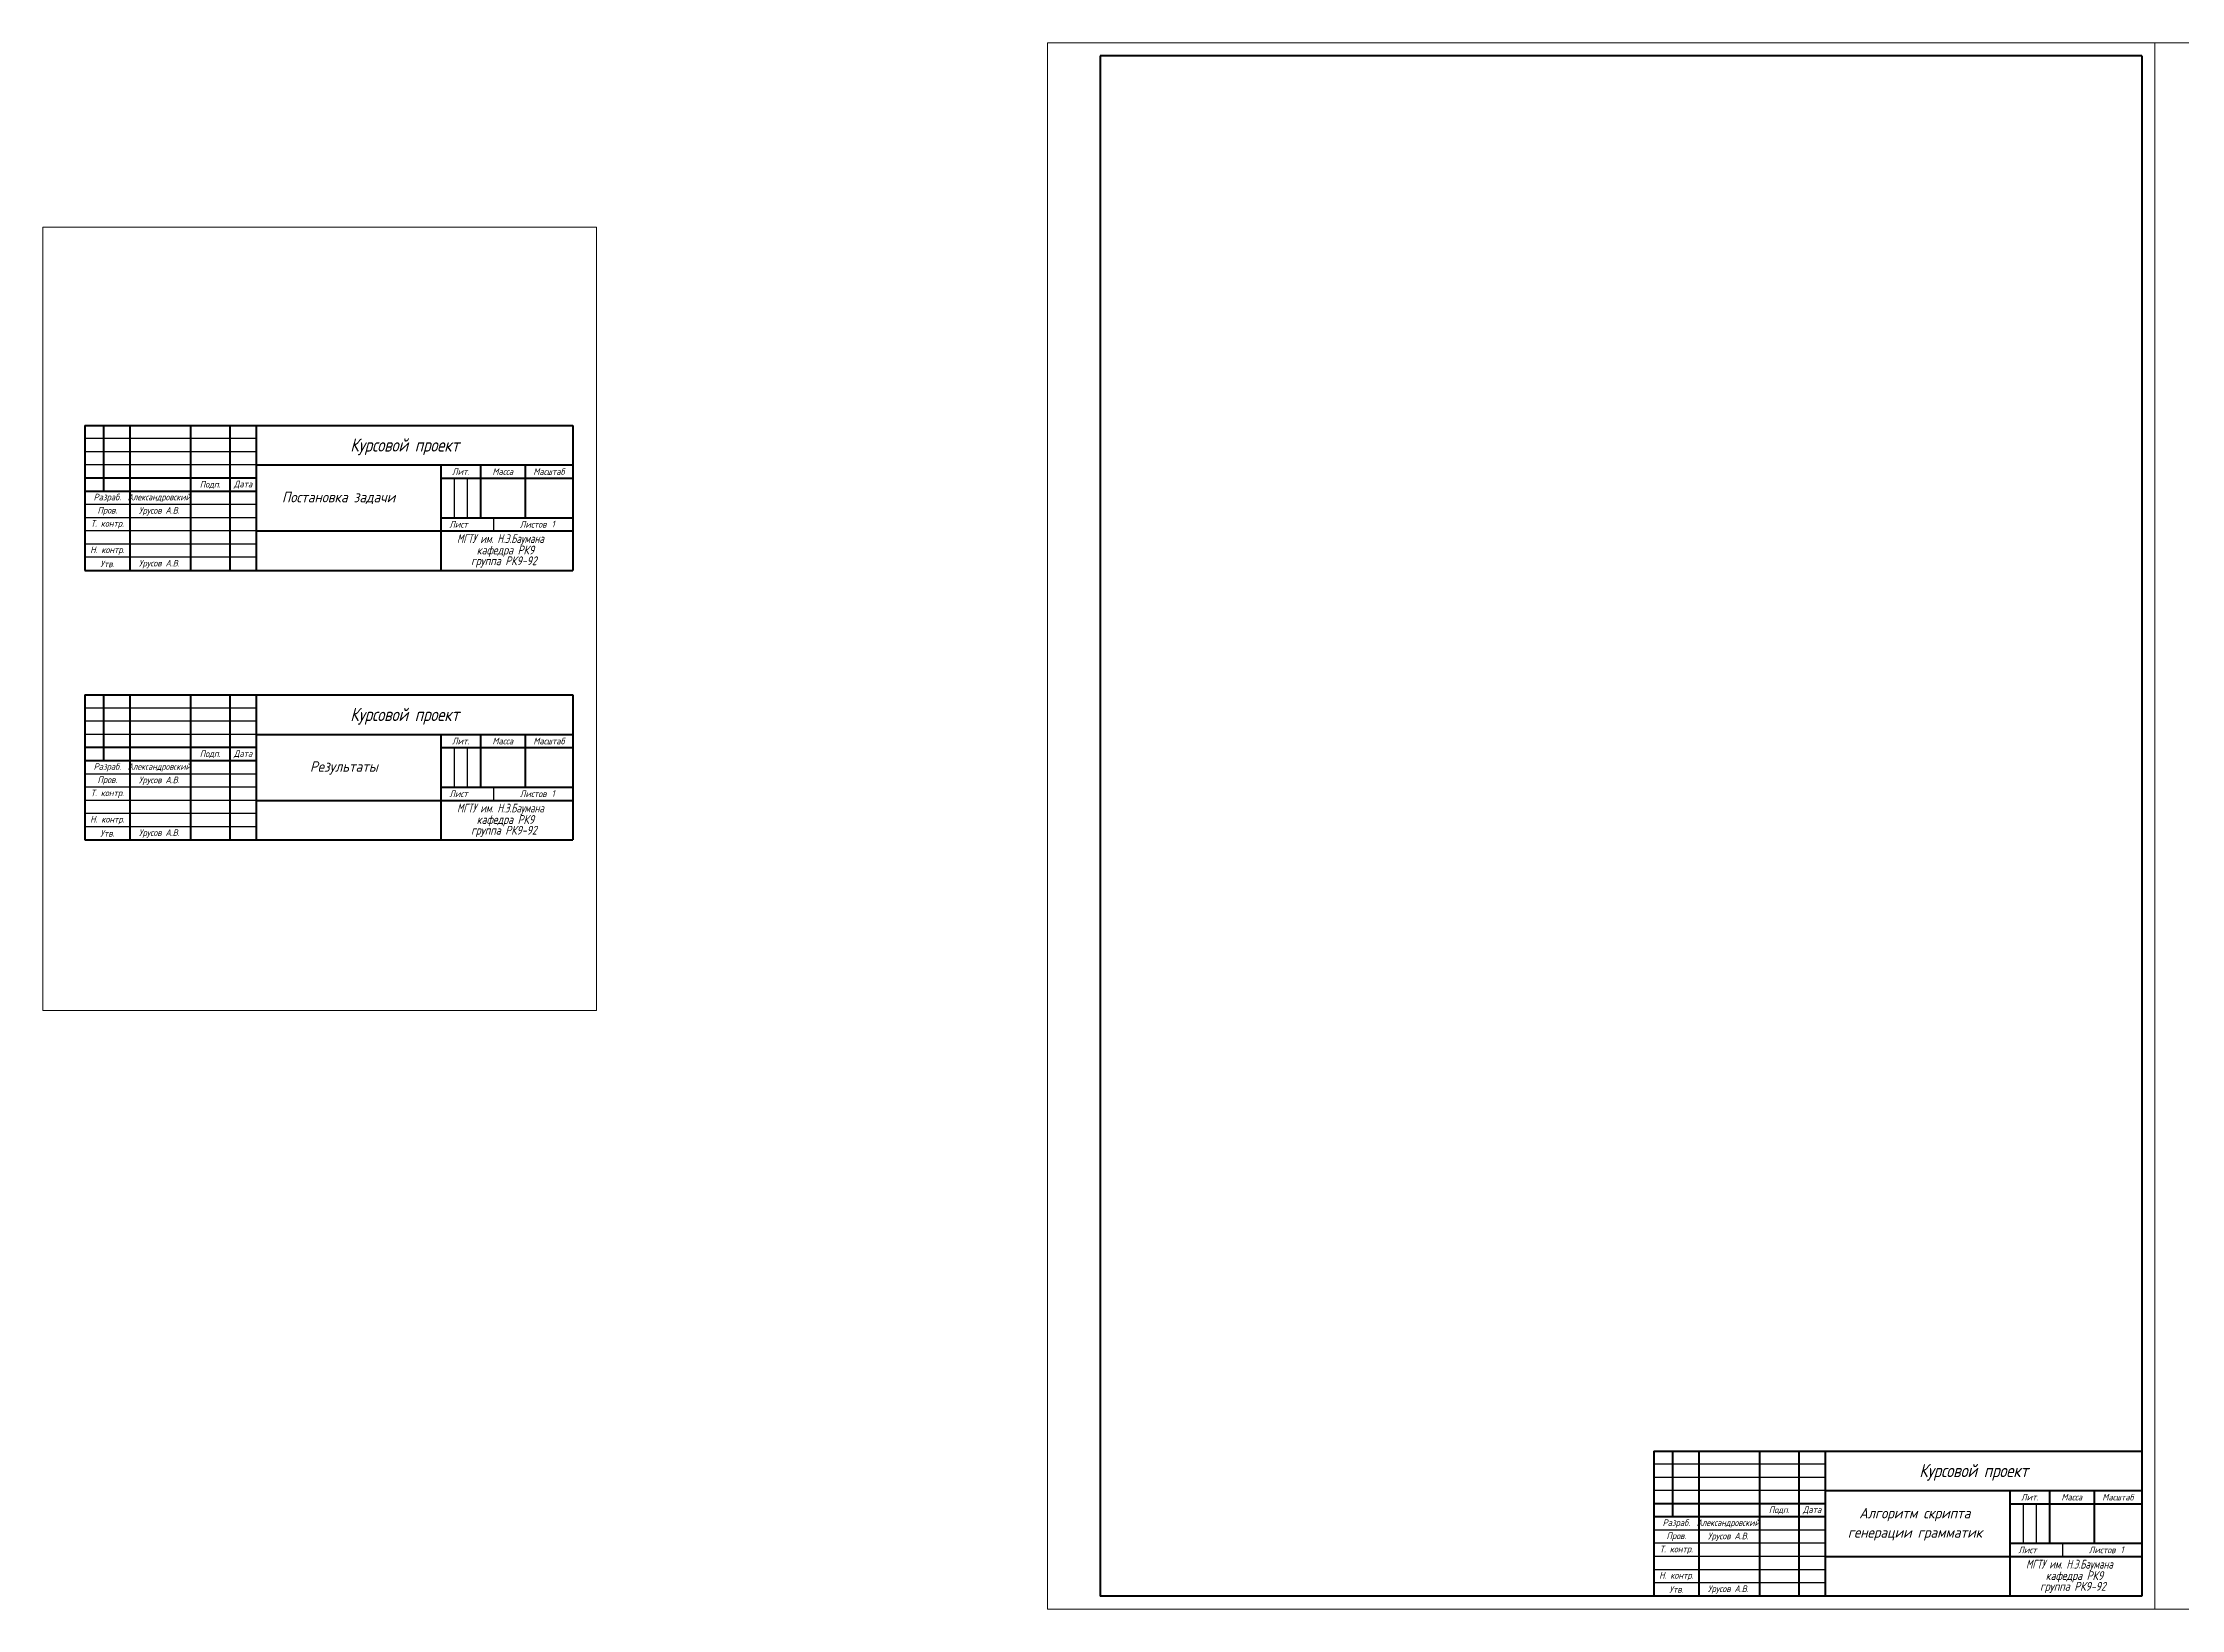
# Model space of a CAD drawing. Header units: millimetres. Extents: x 2024 to 4291, y -563 to 782.
# Drawn here: x 2024 to 2835, y 188 to 782 of the extents above; entities that cross this region are included whole.
import ezdxf
from ezdxf.enums import TextEntityAlignment as Align

# ---------------------------------------------------------------- set-up
doc = ezdxf.new("R2010")
doc.units = ezdxf.units.MM
doc.layers.get('0').update_dxf_attribs({"lineweight": 30})
doc.layers.add('format', color=7, linetype='Continuous', lineweight=80)
doc.styles.add('стиль1', font='geniso.shx', dxfattribs={"oblique": 15})

msp = doc.modelspace()

# ---------------------------------------------------------------- linework, layer by layer
for p, q in [((2104.6, 631.92), (2039.6, 631.92)), ((2104.6, 626.92), (2039.6, 626.92)), ((2104.6, 621.92), (2039.6, 621.92)), ((2179.6, 616.92), (2179.6, 601.92)), ((2184.6, 616.92), (2184.6, 601.92)), ((2104.6, 606.92), (2039.6, 606.92)), ((2104.6, 601.92), (2039.6, 601.92)), ((2194.6, 601.92), (2194.6, 596.92)), ((2104.6, 596.92), (2039.6, 596.92)), ((2104.6, 591.92), (2039.6, 591.92)), ((2104.6, 586.92), (2039.6, 586.92)), ((2104.6, 529.74), (2039.6, 529.74)), ((2104.6, 524.74), (2039.6, 524.74)), ((2104.6, 519.74), (2039.6, 519.74)), ((2179.6, 514.74), (2179.6, 499.74)), ((2184.6, 514.74), (2184.6, 499.74)), ((2104.6, 504.74), (2039.6, 504.74)), ((2104.6, 499.74), (2039.6, 499.74)), ((2104.6, 494.74), (2039.6, 494.74)), ((2194.6, 499.74), (2194.6, 494.74)), ((2104.6, 489.74), (2039.6, 489.74)), ((2104.6, 484.74), (2039.6, 484.74)), ((2699.64, 243.02), (2634.64, 243.02)), ((2699.64, 238.02), (2634.64, 238.02)), ((2699.64, 233.02), (2634.64, 233.02)), ((2774.64, 228.02), (2774.64, 213.02)), ((2779.64, 228.02), (2779.64, 213.02)), ((2699.64, 218.02), (2634.64, 218.02)), ((2699.64, 213.02), (2634.64, 213.02)), ((2789.64, 213.02), (2789.64, 208.02)), ((2699.64, 208.02), (2634.64, 208.02)), ((2699.64, 203.02), (2634.64, 203.02)), ((2699.64, 198.02), (2634.64, 198.02))]:
    msp.add_line(p, q)
at = {"lineweight": 0}
for points in [[(2404.64, 782.02), (2404.64, 188.02), (2824.64, 188.02), (2824.64, 782.02)], [(2824.64, 782.02), (2824.64, 188.02), (3244.64, 188.02), (3244.64, 782.02)], [(2023.63, 712.12), (2233.63, 712.12), (2233.63, 415.12), (2023.63, 415.12)]]:
    msp.add_lwpolyline(points, close=True, dxfattribs=at)
at = {"layer": 'format'}
for p, q in [((2424.64, 777.02), (2424.64, 193.02)), ((2819.64, 777.02), (2424.64, 777.02)), ((2819.64, 777.02), (2819.64, 193.02)), ((2039.6, 636.92), (2039.6, 581.92)), ((2039.6, 636.92), (2224.6, 636.92)), ((2046.6, 636.92), (2046.6, 611.92)), ((2056.6, 636.92), (2056.6, 581.92)), ((2079.6, 636.92), (2079.6, 581.92)), ((2094.6, 636.92), (2094.6, 581.92)), ((2104.6, 636.92), (2104.6, 581.92)), ((2224.6, 636.92), (2224.6, 581.92)), ((2104.6, 616.92), (2039.6, 616.92)), ((2104.6, 621.92), (2224.6, 621.92)), ((2174.6, 621.92), (2174.6, 581.92)), ((2174.6, 616.92), (2224.6, 616.92)), ((2189.6, 621.92), (2189.6, 601.92)), ((2206.6, 621.92), (2206.6, 601.92)), ((2104.6, 611.92), (2039.6, 611.92)), ((2174.6, 601.92), (2224.6, 601.92)), ((2104.6, 596.92), (2224.6, 596.92)), ((2039.6, 581.92), (2224.6, 581.92)), ((2039.6, 534.74), (2039.6, 479.74)), ((2039.6, 534.74), (2224.6, 534.74)), ((2046.6, 534.74), (2046.6, 509.74)), ((2056.6, 534.74), (2056.6, 479.74)), ((2079.6, 534.74), (2079.6, 479.74)), ((2094.6, 534.74), (2094.6, 479.74)), ((2104.6, 534.74), (2104.6, 479.74)), ((2224.6, 534.74), (2224.6, 479.74)), ((2104.6, 519.74), (2224.6, 519.74)), ((2174.6, 519.74), (2174.6, 479.74)), ((2189.6, 519.74), (2189.6, 499.74)), ((2206.6, 519.74), (2206.6, 499.74)), ((2104.6, 514.74), (2039.6, 514.74)), ((2174.6, 514.74), (2224.6, 514.74)), ((2104.6, 509.74), (2039.6, 509.74)), ((2104.6, 494.74), (2224.6, 494.74)), ((2174.6, 499.74), (2224.6, 499.74)), ((2039.6, 479.74), (2224.6, 479.74)), ((2634.64, 248.02), (2634.64, 193.02)), ((2634.64, 248.02), (2819.64, 248.02)), ((2641.64, 248.02), (2641.64, 223.02)), ((2651.64, 248.02), (2651.64, 193.02)), ((2674.64, 248.02), (2674.64, 193.02)), ((2689.64, 248.02), (2689.64, 193.02)), ((2699.64, 248.02), (2699.64, 193.02)), ((2819.64, 248.02), (2819.64, 193.02)), ((2699.64, 228.02), (2634.64, 228.02)), ((2699.64, 233.02), (2819.64, 233.02)), ((2769.64, 233.02), (2769.64, 193.02)), ((2769.64, 228.02), (2819.64, 228.02)), ((2784.64, 233.02), (2784.64, 213.02)), ((2801.64, 233.02), (2801.64, 213.02)), ((2699.64, 223.02), (2634.64, 223.02)), ((2769.64, 213.02), (2819.64, 213.02)), ((2699.64, 208.02), (2819.64, 208.02)), ((2819.64, 193.02), (2424.64, 193.02))]:
    msp.add_line(p, q, dxfattribs=at)

# ---------------------------------------------------------------- texts
at = {"lineweight": 25, "style": 'стиль1', "oblique": 15}
for s, height, width, p in [('Курсовой проект', 5, 0.9, (2140.26, 627)), ('МГТУ им. Н.Э.Баумана', 3.3333, 0.8, (2180.73, 592.34)), ('группа РК9-92', 3.3333, 0.9, (2186.07, 583.93)), ('кафедра РК9', 3.3333, 0.9, (2188.19, 588)), ('Курсовой проект', 5, 0.9, (2140.26, 524.81)), ('МГТУ им. Н.Э.Баумана', 3.3333, 0.8, (2180.73, 490.16)), ('кафедра РК9', 3.3333, 0.9, (2188.19, 485.82)), ('группа РК9-92', 3.3333, 0.9, (2186.07, 481.75)), ('Курсовой проект', 5, 0.9, (2735.3, 238.1)), ('МГТУ им. Н.Э.Баумана', 3.3333, 0.8, (2775.77, 203.44)), ('группа РК9-92', 3.3333, 0.9, (2781.11, 195.03)), ('кафедра РК9', 3.3333, 0.9, (2783.23, 199.1))]:
    msp.add_text(s, height=height, dxfattribs=dict(at, width=width)).set_placement(p)
for s, p in [('Постановка задачи', (2114.35, 607.76)), ('Результаты', (2124.96, 505.58)), ('Алгоритм скрипта', (2712.51, 222.47)), ('генерации грамматик', (2708.2, 215.16))]:
    msp.add_text(s, height=4, dxfattribs=at).set_placement(p)
at = {"layer": 'format', "lineweight": -3, "style": 'стиль1', "oblique": 15}
for s, p in [('Лит.', (2182.1, 619.42)), ('Масса', (2198.1, 619.42)), ('Масштаб', (2215.6, 619.42)), ('Разраб.', (2048.1, 609.42)), ('Подп.', (2087.1, 614.42)), ('Дата', (2099.6, 614.42)), ('Т. контр.', (2048.1, 599.42)), ('Пров.', (2048.1, 604.42)), ('Урусов А.В.', (2067.79, 604.35)), ('Лист', (2181.31, 599.42)), ('Листов', (2209.6, 599.42)), ('1', (2217.2, 599.53)), ('Н. контр.', (2048.1, 589.42)), ('Утв.', (2048.1, 584.42)), ('Урусов А.В.', (2067.79, 584.35)), ('Подп.', (2087.1, 512.24)), ('Дата', (2099.6, 512.24)), ('Лит.', (2182.1, 517.24)), ('Масса', (2198.1, 517.24)), ('Масштаб', (2215.6, 517.24)), ('Разраб.', (2048.1, 507.24)), ('Пров.', (2048.1, 502.24)), ('Урусов А.В.', (2067.79, 502.17)), ('Т. контр.', (2048.1, 497.24)), ('Лист', (2181.31, 497.24)), ('Листов', (2209.6, 497.24)), ('1', (2217.2, 497.35)), ('Н. контр.', (2048.1, 487.24)), ('Утв.', (2048.1, 482.24)), ('Урусов А.В.', (2067.79, 482.17)), ('Лит.', (2777.14, 230.52)), ('Масса', (2793.14, 230.52)), ('Масштаб', (2810.64, 230.52)), ('Разраб.', (2643.14, 220.52)), ('Подп.', (2682.14, 225.52)), ('Дата', (2694.64, 225.52)), ('Т. контр.', (2643.14, 210.52)), ('Пров.', (2643.14, 215.52)), ('Урусов А.В.', (2662.83, 215.46)), ('Лист', (2776.34, 210.52)), ('Листов', (2804.64, 210.52)), ('1', (2812.24, 210.63)), ('Н. контр.', (2643.14, 200.52)), ('Утв.', (2643.14, 195.52)), ('Урусов А.В.', (2662.83, 195.46))]:
    msp.add_text(s, height=2.5, dxfattribs=at).set_placement(p, align=Align.MIDDLE)
at = {"layer": 'format', "lineweight": -3, "style": 'стиль1', "oblique": 15, "width": 0.8}
for p in [(2067.79, 609.42), (2067.79, 507.24), (2662.83, 220.52)]:
    msp.add_text('Александровский', height=2.5, dxfattribs=at).set_placement(p, align=Align.MIDDLE)

doc.saveas('drawing.dxf')
